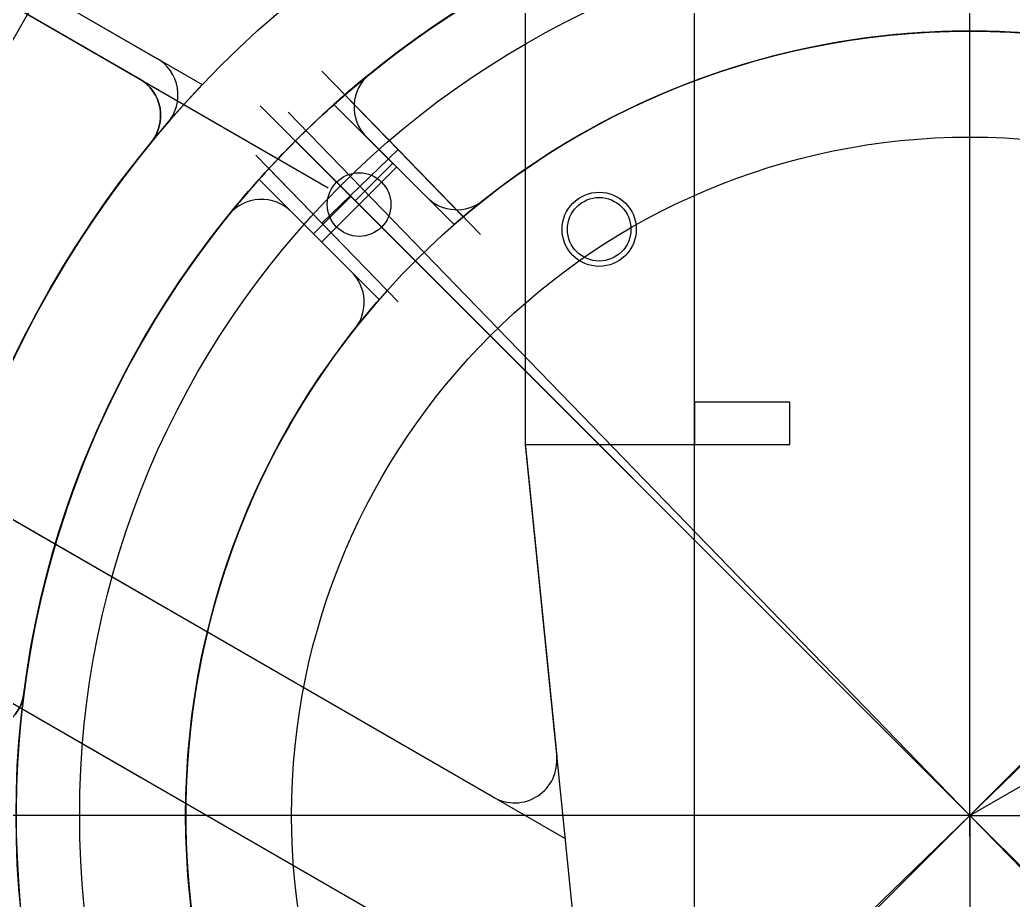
# Model space of a CAD drawing. Header units: centimetres. Extents: x -37.1 to 37.2, y -37.2 to 37.1.
# Drawn here: x -4.482 to 0.204, y -0.4 to 3.753 of the extents above; entities that cross this region are included whole.
import ezdxf

# ---------------------------------------------------------------- set-up
doc = ezdxf.new("R2010")
doc.units = ezdxf.units.CM
doc.header["$MEASUREMENT"] = 0
for name, color, linetype in [('IO基板 v3_Sketch1', 7, 'Continuous'), ('IO基板 v3_Sketch10', 7, 'Continuous'), ('IO基板 v3_Sketch11', 7, 'Continuous'), ('IO基板 v3_Sketch12', 7, 'Continuous'), ('IO基板 v3_Sketch13', 7, 'Continuous'), ('IO基板 v3_Sketch14', 7, 'Continuous'), ('IO基板 v3_Sketch15', 7, 'Continuous'), ('IO基板 v3_Sketch16', 7, 'Continuous'), ('IO基板 v3_Sketch17', 7, 'Continuous'), ('IO基板 v3_Sketch18', 7, 'Continuous'), ('IO基板 v3_Sketch19', 7, 'Continuous'), ('IO基板 v3_Sketch2', 7, 'Continuous'), ('IO基板 v3_Sketch20', 7, 'Continuous'), ('IO基板 v3_Sketch21', 7, 'Continuous'), ('IO基板 v3_Sketch22', 7, 'Continuous'), ('IO基板 v3_Sketch23', 7, 'Continuous'), ('IO基板 v3_Sketch24', 7, 'Continuous'), ('IO基板 v3_Sketch25', 7, 'Continuous'), ('IO基板 v3_Sketch26', 7, 'Continuous'), ('IO基板 v3_Sketch27', 7, 'Continuous'), ('IO基板 v3_Sketch28', 7, 'Continuous'), ('IO基板 v3_Sketch29', 7, 'Continuous'), ('IO基板 v3_Sketch3', 7, 'Continuous'), ('IO基板 v3_Sketch30', 7, 'Continuous'), ('IO基板 v3_Sketch31', 7, 'Continuous'), ('IO基板 v3_Sketch32', 7, 'Continuous'), ('IO基板 v3_Sketch33', 7, 'Continuous'), ('IO基板 v3_Sketch34', 7, 'Continuous'), ('IO基板 v3_Sketch35', 7, 'Continuous'), ('IO基板 v3_Sketch36', 7, 'Continuous'), ('IO基板 v3_Sketch37', 7, 'Continuous'), ('IO基板 v3_Sketch38', 7, 'Continuous'), ('IO基板 v3_Sketch39', 7, 'Continuous'), ('IO基板 v3_Sketch4', 7, 'Continuous'), ('IO基板 v3_Sketch40', 7, 'Continuous'), ('IO基板 v3_Sketch41', 7, 'Continuous'), ('IO基板 v3_Sketch42', 7, 'Continuous'), ('IO基板 v3_Sketch43', 7, 'Continuous'), ('IO基板 v3_Sketch44', 7, 'Continuous'), ('IO基板 v3_Sketch45', 7, 'Continuous'), ('IO基板 v3_Sketch46', 7, 'Continuous'), ('IO基板 v3_Sketch47', 7, 'Continuous'), ('IO基板 v3_Sketch48', 7, 'Continuous'), ('IO基板 v3_Sketch49', 7, 'Continuous'), ('IO基板 v3_Sketch5', 7, 'Continuous'), ('IO基板 v3_Sketch50', 7, 'Continuous'), ('IO基板 v3_Sketch51', 7, 'Continuous'), ('IO基板 v3_Sketch53', 7, 'Continuous'), ('IO基板 v3_Sketch54', 7, 'Continuous'), ('IO基板 v3_Sketch55', 7, 'Continuous'), ('IO基板 v3_Sketch56', 7, 'Continuous'), ('IO基板 v3_Sketch57', 7, 'Continuous'), ('IO基板 v3_Sketch58', 7, 'Continuous'), ('IO基板 v3_Sketch59', 7, 'Continuous'), ('IO基板 v3_Sketch6', 7, 'Continuous'), ('IO基板 v3_Sketch60', 7, 'Continuous'), ('IO基板 v3_Sketch61', 7, 'Continuous'), ('IO基板 v3_Sketch62', 7, 'Continuous'), ('IO基板 v3_Sketch63', 7, 'Continuous'), ('IO基板 v3_Sketch64', 7, 'Continuous'), ('IO基板 v3_Sketch65', 7, 'Continuous'), ('IO基板 v3_Sketch66', 7, 'Continuous'), ('IO基板 v3_Sketch67', 7, 'Continuous'), ('IO基板 v3_Sketch68', 7, 'Continuous'), ('IO基板 v3_Sketch69', 7, 'Continuous'), ('IO基板 v3_Sketch7', 7, 'Continuous'), ('IO基板 v3_Sketch70', 7, 'Continuous'), ('IO基板 v3_Sketch71', 7, 'Continuous'), ('IO基板 v3_Sketch72', 7, 'Continuous'), ('IO基板 v3_Sketch8', 7, 'Continuous'), ('IO基板 v3_Sketch9', 7, 'Continuous')]:
    doc.layers.add(name, color=color, linetype=linetype)

msp = doc.modelspace()

# ---------------------------------------------------------------- linework, layer by layer
at = {"layer": 'IO基板 v3_Sketch1'}
for q in [(9.0067, 5.2), (10.4, 0)]:
    msp.add_line((0, 0), q, dxfattribs=at)
msp.add_circle((0, 0), 10.4, dxfattribs=at)
msp.add_point((0, 0), dxfattribs=at)
at = {"layer": 'IO基板 v3_Sketch10'}
msp.add_point((0, 0, 0.3), dxfattribs=at)
at = {"layer": 'IO基板 v3_Sketch11', "extrusion": (0, 0, -1)}
msp.add_circle((0, 0), 10.4, dxfattribs=at)
at = {"layer": 'IO基板 v3_Sketch11'}
msp.add_point((0, 0), dxfattribs=at)
at = {"layer": 'IO基板 v3_Sketch12'}
msp.add_point((0, 0, 0.3), dxfattribs=at)
at = {"layer": 'IO基板 v3_Sketch13'}
msp.add_point((0, 0, 0.3), dxfattribs=at)
at = {"layer": 'IO基板 v3_Sketch14'}
msp.add_circle((0, 0, 0.3), 5, dxfattribs=at)
msp.add_point((0, 0, 0.3), dxfattribs=at)
at = {"layer": 'IO基板 v3_Sketch15'}
for radius in [5, 4.2]:
    msp.add_circle((0, 0, 0.3), radius, dxfattribs=at)
msp.add_point((0, 0, 0.3), dxfattribs=at)
at = {"layer": 'IO基板 v3_Sketch16'}
for radius in [4.2, 3.7]:
    msp.add_circle((0, 0, 0.3), radius, dxfattribs=at)
msp.add_point((0, 0, 0.3), dxfattribs=at)
at = {"layer": 'IO基板 v3_Sketch17'}
msp.add_circle((0, 0, 0.3), 5, dxfattribs=at)
msp.add_point((0, 0, 0.3), dxfattribs=at)
at = {"layer": 'IO基板 v3_Sketch18'}
for radius in [37.15, 5, 4.5]:
    msp.add_circle((0, 0, 0.3), radius, dxfattribs=at)
msp.add_point((0, 0, 0.3), dxfattribs=at)
at = {"layer": 'IO基板 v3_Sketch19'}
for radius in [4.5, 3.7, 3.2]:
    msp.add_circle((0, 0, 0.3), radius, dxfattribs=at)
msp.add_point((0, 0, 0.3), dxfattribs=at)
at = {"layer": 'IO基板 v3_Sketch2'}
msp.add_point((0, 0, 0.15), dxfattribs=at)
at = {"layer": 'IO基板 v3_Sketch20'}
for radius in [4.5, 3.7, 3.2]:
    msp.add_circle((0, 0, 0.3), radius, dxfattribs=at)
msp.add_point((0, 0, 0.3), dxfattribs=at)
at = {"layer": 'IO基板 v3_Sketch21'}
msp.add_circle((0, 0, 0.3), 4.5, dxfattribs=at)
msp.add_point((0, 0, 0.3), dxfattribs=at)
at = {"layer": 'IO基板 v3_Sketch22'}
msp.add_circle((0, 0, 0.3), 9.9, dxfattribs=at)
msp.add_arc((0, 0, 0.3), 4.5, 95.0997, 84.9003, dxfattribs=at)
msp.add_point((0, 0, 0.3), dxfattribs=at)
at = {"layer": 'IO基板 v3_Sketch23'}
for p, q in [((-2.6981, 3.1416, 0.3), (-3.0571, 3.5117, 0.3)), ((0, 0, 0.3), (-3.2166, 3.3171, 0.3)), ((0, 0, 0.3), (3.3, 3.2, 0.3)), ((-2.8776, 2.9675, 0.3), (-2.6981, 3.1416, 0.3)), ((-2.6981, 3.1416, 0.3), (-2.3088, 2.7401, 0.3)), ((-3.0571, 2.7935, 0.3), (-3.3685, 3.1146, 0.3)), ((-2.8776, 2.9675, 0.3), (-3.0571, 2.7935, 0.3)), ((-3.0571, 2.7935, 0.3), (-2.6981, 2.4233, 0.3)), ((0, 0, 0.3), (-3.4698, -3.3646, 0.3)), ((0, 0, 0.3), (3.5118, -3.6215, 0.3))]:
    msp.add_line(p, q, dxfattribs=at)
for radius in [4.5, 3.7, 3.2]:
    msp.add_circle((0, 0, 0.3), radius, dxfattribs=at)
msp.add_point((0, 0, 0.3), dxfattribs=at)
at = {"layer": 'IO基板 v3_Sketch24'}
for p, q in [((-5.2495, 4.3876, 0.3), (-3.6214, 3.4476, 0.3)), ((-2.3904, 2.8242, 0.3), (-2.9483, 3.3996, 0.3)), ((-3.3073, 3.0515, 0.3), (-2.7493, 2.4761, 0.3))]:
    msp.add_line(p, q, dxfattribs=at)
for radius in [5, 3.2]:
    msp.add_circle((0, 0, 0.3), radius, dxfattribs=at)
for radius, start, end in [(4.5, 95.0997, 130.9339), (3.7, 47.9929, 130.2443), (4.5, 137.3033, 174.9003), (3.7, 137.9929, 220.2443)]:
    msp.add_arc((0, 0, 0.3), radius, start, end, dxfattribs=at)
msp.add_point((0, 0, 0.3), dxfattribs=at)
at = {"layer": 'IO基板 v3_Sketch25'}
for p, q in [((-5.9423, 4.7876, 0.3), (-3.6214, 3.4476, 0.3)), ((-2.3904, 2.8242, 0.3), (-2.9483, 3.3996, 0.3)), ((0, 0, 0.3), (-3.182, 3.182, 0.3)), ((-3.3073, 3.0515, 0.3), (-2.7493, 2.4761, 0.3)), ((-3.0968, 2.7432, 0.3), (-3.3538, 3.0003, 0.3)), ((-2.92, 2.92, 0.3), (-3.0968, 2.7432, 0.3)), ((0, 0, 0.3), (2.7758, 2.7758, 0.3)), ((-3.0968, 2.7432, 0.3), (-2.7871, 2.4335, 0.3)), ((0, 0, 0.3), (-4.5, 0, 0.3)), ((0, 0, 0.3), (-3.9255, 0, 0.3)), ((0, 0, 0.3), (-2.9878, -2.9878, 0.3)), ((0, 0, 0.3), (3.4005, -3.4005, 0.3))]:
    msp.add_line(p, q, dxfattribs=at)
msp.add_circle((0, 0, 0.3), 3.2, dxfattribs=at)
for radius, start, end in [(4.5, 95.0997, 130.9339), (3.7, 47.9929, 130.2443), (5, 136.4084, 163.5916), (4.5, 137.3033, 174.9003), (3.7, 137.9929, 220.2443)]:
    msp.add_arc((0, 0, 0.3), radius, start, end, dxfattribs=at)
msp.add_point((0, 0, 0.3), dxfattribs=at)
at = {"layer": 'IO基板 v3_Sketch26'}
for p, q in [((-5.9423, 4.7876, 0.3), (-3.6214, 3.4476, 0.3)), ((-2.3904, 2.8242, 0.3), (-2.9483, 3.3996, 0.3)), ((0, 0, 0.3), (-3.3479, 3.3479, 0.3)), ((-2.7232, 3.0768, 0.3), (-3.0003, 3.3538, 0.3)), ((-2.9, 2.9, 0.3), (-2.7232, 3.0768, 0.3)), ((-2.7232, 3.0768, 0.3), (-2.4335, 2.7871, 0.3)), ((-3.3538, 3.0003, 0.3), (-2.7871, 2.4335, 0.3)), ((0, 0, 0.3), (2.8242, 2.8242, 0.3)), ((0, 0, 0.3), (-4.7347, 0, 0.3)), ((0, 0, 0.3), (2.758, -2.758, 0.3)), ((0, 0, 0.3), (-3, -3, 0.3))]:
    msp.add_line(p, q, dxfattribs=at)
for radius in [4.5, 3.7, 3.2]:
    msp.add_circle((0, 0, 0.3), radius, dxfattribs=at)
for radius, start, end in [(4.5, 95.0997, 130.9339), (3.7, 48.9307, 130.2443), (5, 136.4084, 163.5916), (4.5, 138.1847, 174.9003), (3.7, 138.8743, 220.2443)]:
    msp.add_arc((0, 0, 0.3), radius, start, end, dxfattribs=at)
msp.add_point((0, 0, 0.3), dxfattribs=at)
at = {"layer": 'IO基板 v3_Sketch27'}
for p, q in [((-5.9423, 4.7876, 0.3), (-3.6214, 3.4476, 0.3)), ((-2.4335, 2.7871, 0.3), (-3.0003, 3.3538, 0.3)), ((-3.3538, 3.0003, 0.3), (-2.7871, 2.4335, 0.3))]:
    msp.add_line(p, q, dxfattribs=at)
for radius in [9.9, 3.2]:
    msp.add_circle((0, 0, 0.3), radius, dxfattribs=at)
for radius, start, end in [(4.5, 95.0997, 131.8153), (3.7, 48.9307, 131.1257), (5, 136.4084, 163.5916), (4.5, 138.1847, 174.9003), (3.7, 138.8743, 221.1257)]:
    msp.add_arc((0, 0, 0.3), radius, start, end, dxfattribs=at)
msp.add_point((0, 0, 0.3), dxfattribs=at)
at = {"layer": 'IO基板 v3_Sketch28'}
for p, q in [((-5.9423, 4.7876, 0.3), (-3.6214, 3.4476, 0.3)), ((-2.4335, 2.7871, 0.3), (-3.0003, 3.3538, 0.3)), ((-3.3538, 3.0003, 0.3), (-2.7871, 2.4335, 0.3))]:
    msp.add_line(p, q, dxfattribs=at)
for radius in [9.9, 5, 3.2]:
    msp.add_circle((0, 0, 0.3), radius, dxfattribs=at)
for radius, start, end in [(4.5, 95.0997, 131.8153), (3.7, 48.9307, 131.1257), (5, 136.4084, 163.5916), (4.5, 138.1847, 174.9003), (3.7, 138.8743, 221.1257)]:
    msp.add_arc((0, 0, 0.3), radius, start, end, dxfattribs=at)
msp.add_point((0, 0, 0.3), dxfattribs=at)
at = {"layer": 'IO基板 v3_Sketch29'}
for p, q in [((-5.9423, 4.7876, 0.3), (-3.6214, 3.4476, 0.3)), ((-2.4335, 2.7871, 0.3), (-3.0003, 3.3538, 0.3)), ((-3.3538, 3.0003, 0.3), (-2.7871, 2.4335, 0.3))]:
    msp.add_line(p, q, dxfattribs=at)
msp.add_circle((0, 0, 0.3), 3.2, dxfattribs=at)
for radius, start, end in [(4.5, 95.0997, 131.8153), (3.7, 48.9307, 131.1257), (5, 136.4084, 163.5916), (4.5, 138.1847, 174.9003), (3.7, 138.8743, 221.1257)]:
    msp.add_arc((0, 0, 0.3), radius, start, end, dxfattribs=at)
msp.add_point((0, 0, 0.3), dxfattribs=at)
at = {"layer": 'IO基板 v3_Sketch3'}
msp.add_point((0, 0, 0.3), dxfattribs=at)
at = {"layer": 'IO基板 v3_Sketch30'}
for p, q in [((-5.7691, 4.6876, 0.3), (-3.836, 3.5715, 0.3)), ((-2.5625, 2.9161, 0.3), (-2.8471, 3.2006, 0.3)), ((-3.2006, 2.8471, 0.3), (-2.9161, 2.5625, 0.3))]:
    msp.add_line(p, q, dxfattribs=at)
msp.add_circle((0, 0, 0.3), 3.2, dxfattribs=at)
for centre, radius, start, end in [((0, 0, 0.3), 4.5, 97.3344, 128.9929), ((0, 0, 0.3), 3.7, 51.6384, 128.3742), ((-3.936, 3.3983, 0.3), 0.2, 319.1931, 60), ((-2.7057, 3.3421, 0.3), 0.2, 128.9929, 225), ((0, 0, 0.3), 5, 139.1931, 160.8069), ((-3.3421, 2.7057, 0.3), 0.2, 45, 141.0071), ((-2.4211, 3.0575, 0.3), 0.2, 225, 308.3742), ((0, 0, 0.3), 4.5, 141.0071, 172.6656), ((-3.0575, 2.4211, 0.3), 0.2, 321.6258, 45), ((0, 0, 0.3), 3.7, 141.6258, 218.3742), ((-4.6615, 0.6, 0.3), 0.2, 270, 352.6656)]:
    msp.add_arc(centre, radius, start, end, dxfattribs=at)
msp.add_point((0, 0, 0.3), dxfattribs=at)
at = {"layer": 'IO基板 v3_Sketch31'}
for p, q in [((-5.7691, 4.6876, 0.3), (-3.836, 3.5715, 0.3)), ((-2.5625, 2.9161, 0.3), (-2.8471, 3.2006, 0.3)), ((-3.2006, 2.8471, 0.3), (-2.9161, 2.5625, 0.3))]:
    msp.add_line(p, q, dxfattribs=at)
msp.add_circle((0, 0, 0.3), 3.2, dxfattribs=at)
for centre, radius, start, end in [((0, 0, 0.3), 4.5, 97.3344, 128.9929), ((0, 0, 0.3), 3.7, 51.6384, 128.3742), ((-3.936, 3.3983, 0.3), 0.2, 319.1931, 60), ((-2.7057, 3.3421, 0.3), 0.2, 128.9929, 225), ((0, 0, 0.3), 5, 139.1931, 160.8069), ((-3.3421, 2.7057, 0.3), 0.2, 45, 141.0071), ((-2.4211, 3.0575, 0.3), 0.2, 225, 308.3742), ((0, 0, 0.3), 4.5, 141.0071, 172.6656), ((-3.0575, 2.4211, 0.3), 0.2, 321.6258, 45), ((0, 0, 0.3), 3.7, 141.6258, 218.3742), ((-4.6615, 0.6, 0.3), 0.2, 270, 352.6656)]:
    msp.add_arc(centre, radius, start, end, dxfattribs=at)
msp.add_point((0, 0, 0.3), dxfattribs=at)
at = {"layer": 'IO基板 v3_Sketch32'}
for p, q in [((-5.7691, 4.6876, 0.3), (-3.836, 3.5715, 0.3)), ((-2.5625, 2.9161, 0.3), (-2.8471, 3.2006, 0.3)), ((-3.0584, 2.7048, 0.3), (-2.7048, 3.0584, 0.3)), ((-3.2006, 2.8471, 0.3), (-2.9161, 2.5625, 0.3))]:
    msp.add_line(p, q, dxfattribs=at)
for centre, radius in [((0, 0, 0.3), 3.2), ((-2.8816, 2.8816, 0.3), 0.15)]:
    msp.add_circle(centre, radius, dxfattribs=at)
for centre, radius, start, end in [((0, 0, 0.3), 4.5, 97.3344, 128.9929), ((0, 0, 0.3), 3.7, 51.6384, 128.3742), ((-3.936, 3.3983, 0.3), 0.2, 319.1931, 60), ((-2.7057, 3.3421, 0.3), 0.2, 128.9929, 225), ((0, 0, 0.3), 5, 139.1931, 160.8069), ((-3.3421, 2.7057, 0.3), 0.2, 45, 141.0071), ((-2.4211, 3.0575, 0.3), 0.2, 225, 308.3742), ((0, 0, 0.3), 4.5, 141.0071, 172.6656), ((-3.0575, 2.4211, 0.3), 0.2, 321.6258, 45), ((0, 0, 0.3), 3.7, 141.6258, 218.3742), ((-4.6615, 0.6, 0.3), 0.2, 270, 352.6656)]:
    msp.add_arc(centre, radius, start, end, dxfattribs=at)
msp.add_point((0, 0, 0.3), dxfattribs=at)
at = {"layer": 'IO基板 v3_Sketch33'}
for p, q in [((-5.9423, 4.7876, 0.3), (-3.6214, 3.4476, 0.3)), ((-4.8443, 4.0093, 0.3), (-3.7086, 3.3536, 0.3)), ((-2.5625, 2.9161, 0.3), (-2.8471, 3.2006, 0.3)), ((-3.2006, 2.8471, 0.3), (-2.9161, 2.5625, 0.3))]:
    msp.add_line(p, q, dxfattribs=at)
for centre, radius in [((0, 0, 0.3), 3.2), ((-2.8816, 2.8816, 0.3), 0.15)]:
    msp.add_circle(centre, radius, dxfattribs=at)
for centre, radius, start, end in [((0, 0, 0.3), 4.5, 97.3344, 128.9929), ((0, 0, 0.3), 3.7, 51.6384, 128.3742), ((-2.7057, 3.3421, 0.3), 0.2, 128.9929, 225), ((0, 0, 0.3), 5, 136.4084, 163.5916), ((-3.3421, 2.7057, 0.3), 0.2, 45, 141.0071), ((-2.4211, 3.0575, 0.3), 0.2, 225, 308.3742), ((0, 0, 0.3), 4.5, 141.0071, 172.6656), ((-3.0575, 2.4211, 0.3), 0.2, 321.6258, 45), ((0, 0, 0.3), 3.7, 141.6258, 218.3742), ((-4.6615, 0.6, 0.3), 0.2, 270, 352.6656)]:
    msp.add_arc(centre, radius, start, end, dxfattribs=at)
msp.add_point((0, 0, 0.3), dxfattribs=at)
at = {"layer": 'IO基板 v3_Sketch34'}
for p, q in [((-5.8316, 4.5793, 0.3), (-3.9178, 3.4744, 0.3)), ((-2.5625, 2.9161, 0.3), (-2.8471, 3.2006, 0.3)), ((-3.2006, 2.8471, 0.3), (-2.9161, 2.5625, 0.3))]:
    msp.add_line(p, q, dxfattribs=at)
for centre, radius in [((0, 0, 0.3), 3.2), ((-2.8816, 2.8816, 0.3), 0.15)]:
    msp.add_circle(centre, radius, dxfattribs=at)
for centre, radius, start, end in [((0, 0, 0.3), 4.5, 97.3344, 128.9929), ((0, 0, 0.3), 3.7, 51.6384, 128.3742), ((-4.0178, 3.3012, 0.3), 0.2, 320.5921, 60), ((-2.7057, 3.3421, 0.3), 0.2, 128.9929, 225), ((0, 0, 0.3), 5, 140.5921, 159.4079), ((-3.3421, 2.7057, 0.3), 0.2, 45, 141.0071), ((-2.4211, 3.0575, 0.3), 0.2, 225, 308.3742), ((0, 0, 0.3), 4.5, 141.0071, 172.6656), ((-3.0575, 2.4211, 0.3), 0.2, 321.6258, 45), ((0, 0, 0.3), 3.7, 141.6258, 218.3742), ((-4.6615, 0.6, 0.3), 0.2, 270, 352.6656)]:
    msp.add_arc(centre, radius, start, end, dxfattribs=at)
msp.add_point((0, 0, 0.3), dxfattribs=at)
at = {"layer": 'IO基板 v3_Sketch35'}
for p, q in [((-5.8316, 4.5793, 0.3), (-3.9178, 3.4744, 0.3)), ((-2.5625, 2.9161, 0.3), (-2.8471, 3.2006, 0.3)), ((-3.2006, 2.8471, 0.3), (-2.9161, 2.5625, 0.3))]:
    msp.add_line(p, q, dxfattribs=at)
for centre, radius in [((0, 0, 0.3), 3.2), ((-2.8816, 2.8816, 0.3), 0.15)]:
    msp.add_circle(centre, radius, dxfattribs=at)
for centre, radius, start, end in [((0, 0, 0.3), 4.5, 97.3344, 128.9929), ((0, 0, 0.3), 3.7, 51.6384, 128.3742), ((-4.0178, 3.3012, 0.3), 0.2, 320.5921, 60), ((-2.7057, 3.3421, 0.3), 0.2, 128.9929, 225), ((0, 0, 0.3), 5, 140.5921, 159.4079), ((-3.3421, 2.7057, 0.3), 0.2, 45, 141.0071), ((-2.4211, 3.0575, 0.3), 0.2, 225, 308.3742), ((0, 0, 0.3), 4.5, 141.0071, 172.6656), ((-3.0575, 2.4211, 0.3), 0.2, 321.6258, 45), ((0, 0, 0.3), 3.7, 141.6258, 218.3742), ((-4.6615, 0.6, 0.3), 0.2, 270, 352.6656)]:
    msp.add_arc(centre, radius, start, end, dxfattribs=at)
msp.add_point((0, 0, 0.3), dxfattribs=at)
at = {"layer": 'IO基板 v3_Sketch36'}
for p, q in [((-5.8316, 4.5793, 0.3), (-3.9178, 3.4744, 0.3)), ((-2.5625, 2.9161, 0.3), (-2.8471, 3.2006, 0.3)), ((-3.2006, 2.8471, 0.3), (-2.9161, 2.5625, 0.3))]:
    msp.add_line(p, q, dxfattribs=at)
for centre, radius in [((0, 0, 0.3), 4.5), ((0, 0, 0.3), 3.2), ((-2.8816, 2.8816, 0.3), 0.15)]:
    msp.add_circle(centre, radius, dxfattribs=at)
for centre, radius, start, end in [((0, 0, 0.3), 4.5, 97.3344, 128.9929), ((0, 0, 0.3), 3.7, 51.6384, 128.3742), ((-4.0178, 3.3012, 0.3), 0.2, 320.5921, 60), ((-2.7057, 3.3421, 0.3), 0.2, 128.9929, 225), ((0, 0, 0.3), 5, 140.5921, 159.4079), ((-3.3421, 2.7057, 0.3), 0.2, 45, 141.0071), ((-2.4211, 3.0575, 0.3), 0.2, 225, 308.3742), ((0, 0, 0.3), 4.5, 141.0071, 172.6656), ((-3.0575, 2.4211, 0.3), 0.2, 321.6258, 45), ((0, 0, 0.3), 3.7, 141.6258, 218.3742), ((-4.6615, 0.6, 0.3), 0.2, 270, 352.6656)]:
    msp.add_arc(centre, radius, start, end, dxfattribs=at)
msp.add_point((0, 0, 0.3), dxfattribs=at)
at = {"layer": 'IO基板 v3_Sketch37'}
for p, q in [((0, -0.1), (0, 4.55)), ((0, 0), (0, -0.1)), ((0, -0.1), (0, -4.5))]:
    msp.add_line(p, q, dxfattribs=at)
msp.add_point((0, 0), dxfattribs=at)
at = {"layer": 'IO基板 v3_Sketch38'}
msp.add_line((-3.9178, 3.4744, 0.15), (-5.8316, 4.5793, 0.15), dxfattribs=at)
at = {"layer": 'IO基板 v3_Sketch38', "extrusion": (-1e-16, 0, -1)}
for centre, radius, start, end in [((0, 0, -0.15), 4.5, 51.0071, 82.6656), ((4.0178, 3.3012, -0.15), 0.2, 120, 219.4079), ((0, 0, -0.15), 4.5, 38.9929, 51.0071), ((0, 0, -0.15), 5, 20.5921, 39.4079), ((0, 0, -0.15), 4.5, 7.3344, 38.9929), ((4.6615, 0.6, -0.15), 0.2, 187.3344, 270)]:
    msp.add_arc(centre, radius, start, end, dxfattribs=at)
at = {"layer": 'IO基板 v3_Sketch38'}
msp.add_point((0, 0, 0.15), dxfattribs=at)
at = {"layer": 'IO基板 v3_Sketch39'}
msp.add_line((-5.8316, 4.5793, 0.3), (-3.9178, 3.4744, 0.3), dxfattribs=at)
for centre, radius, start, end in [((0, 0, 0.3), 4.5, 97.3344, 128.9929), ((-4.0178, 3.3012, 0.3), 0.2, 320.5921, 60), ((0, 0, 0.3), 4.5, 128.9929, 141.0071), ((0, 0, 0.3), 5, 140.5921, 159.4079), ((0, 0, 0.3), 4.5, 141.0071, 172.6656), ((-4.6615, 0.6, 0.3), 0.2, 270, 352.6656)]:
    msp.add_arc(centre, radius, start, end, dxfattribs=at)
msp.add_point((0, 0, 0.3), dxfattribs=at)
at = {"layer": 'IO基板 v3_Sketch4'}
msp.add_point((0, 0, 0.3), dxfattribs=at)
at = {"layer": 'IO基板 v3_Sketch40'}
for p, q in [((-5.8316, 4.5793, 0.3), (-3.9178, 3.4744, 0.3)), ((0, 0, 0.3), (0, -1.7, 0.3))]:
    msp.add_line(p, q, dxfattribs=at)
for centre, radius, start, end in [((0, 0, 0.3), 4.5, 97.3344, 128.9929), ((-4.0178, 3.3012, 0.3), 0.2, 320.5921, 60), ((0, 0, 0.3), 4.5, 128.9929, 141.0071), ((0, 0, 0.3), 5, 140.5921, 159.4079), ((0, 0, 0.3), 4.5, 141.0071, 172.6656), ((-4.6615, 0.6, 0.3), 0.2, 270, 352.6656)]:
    msp.add_arc(centre, radius, start, end, dxfattribs=at)
msp.add_point((0, 0, 0.3), dxfattribs=at)
at = {"layer": 'IO基板 v3_Sketch41'}
msp.add_line((-5.8316, 4.5793, 0.3), (-3.9178, 3.4744, 0.3), dxfattribs=at)
for centre, radius, start, end in [((0, 0, 0.3), 4.5, 97.3344, 128.9929), ((-4.0178, 3.3012, 0.3), 0.2, 320.5921, 60), ((0, 0, 0.3), 4.5, 128.9929, 141.0071), ((0, 0, 0.3), 5, 140.5921, 159.4079), ((0, 0, 0.3), 4.5, 141.0071, 172.6656), ((-4.6615, 0.6, 0.3), 0.2, 270, 352.6656)]:
    msp.add_arc(centre, radius, start, end, dxfattribs=at)
msp.add_point((0, 0, 0.3), dxfattribs=at)
at = {"layer": 'IO基板 v3_Sketch42'}
msp.add_line((-5.8316, 4.5793, 0.3), (-3.9178, 3.4744, 0.3), dxfattribs=at)
for centre, radius, start, end in [((0, 0, 0.3), 4.5, 97.3344, 128.9929), ((-4.0178, 3.3012, 0.3), 0.2, 320.5921, 60), ((0, 0, 0.3), 4.5, 128.9929, 141.0071), ((0, 0, 0.3), 5, 140.5921, 159.4079), ((0, 0, 0.3), 4.5, 141.0071, 172.6656), ((-4.6615, 0.6, 0.3), 0.2, 270, 352.6656)]:
    msp.add_arc(centre, radius, start, end, dxfattribs=at)
msp.add_point((0, 0, 0.3), dxfattribs=at)
at = {"layer": 'IO基板 v3_Sketch43'}
for p, q in [((-5.8316, 4.5793, 0.3), (-3.9178, 3.4744, 0.3)), ((-6.5336, 1.6937, 0.3), (-3.9155, 0.1822, 0.3))]:
    msp.add_line(p, q, dxfattribs=at)
msp.add_circle((0, 0, 0.3), 9.9, dxfattribs=at)
for centre, radius, start, end in [((0, 0, 0.3), 4.5, 97.3344, 128.9929), ((-4.0178, 3.3012, 0.3), 0.2, 320.5921, 60), ((0, 0, 0.3), 4.5, 128.9929, 141.0071), ((0, 0, 0.3), 5, 140.5921, 159.4079), ((0, 0, 0.3), 4.5, 141.0071, 172.6656), ((-4.6615, 0.6, 0.3), 0.2, 270, 352.6656)]:
    msp.add_arc(centre, radius, start, end, dxfattribs=at)
msp.add_point((0, 0, 0.3), dxfattribs=at)
at = {"layer": 'IO基板 v3_Sketch44'}
msp.add_line((-5.8316, 4.5793, 0.3), (-3.9178, 3.4744, 0.3), dxfattribs=at)
for centre, radius, start, end in [((0, 0, 0.3), 4.5, 97.3344, 128.9929), ((-4.0178, 3.3012, 0.3), 0.2, 320.5921, 60), ((0, 0, 0.3), 4.5, 128.9929, 141.0071), ((0, 0, 0.3), 5, 140.5921, 159.4079), ((0, 0, 0.3), 4.5, 141.0071, 172.6656), ((-4.6615, 0.6, 0.3), 0.2, 333.198, 352.6656)]:
    msp.add_arc(centre, radius, start, end, dxfattribs=at)
msp.add_point((0, 0, 0.3), dxfattribs=at)
at = {"layer": 'IO基板 v3_Sketch45'}
msp.add_line((-5.8316, 4.5793, 0.3), (-3.9178, 3.4744, 0.3), dxfattribs=at)
for centre, radius, start, end in [((0, 0, 0.3), 4.5, 97.3344, 128.9929), ((-4.0178, 3.3012, 0.3), 0.2, 320.5921, 60), ((0, 0, 0.3), 4.5, 128.9929, 141.0071), ((0, 0, 0.3), 5, 140.5921, 159.4079), ((0, 0, 0.3), 4.5, 141.0071, 172.6656), ((-4.6615, 0.6, 0.3), 0.2, 333.198, 352.6656)]:
    msp.add_arc(centre, radius, start, end, dxfattribs=at)
msp.add_point((0, 0, 0.3), dxfattribs=at)
at = {"layer": 'IO基板 v3_Sketch46'}
msp.add_line((-5.8316, 4.5793, 0.3), (-3.9178, 3.4744, 0.3), dxfattribs=at)
for centre, radius, start, end in [((0, 0, 0.3), 4.5, 97.3344, 128.9929), ((-4.0178, 3.3012, 0.3), 0.2, 320.5921, 60), ((0, 0, 0.3), 4.5, 128.9929, 141.0071), ((0, 0, 0.3), 5, 140.5921, 159.4079), ((0, 0, 0.3), 4.5, 141.0071, 172.6656), ((-4.6615, 0.6, 0.3), 0.2, 333.198, 352.6656)]:
    msp.add_arc(centre, radius, start, end, dxfattribs=at)
msp.add_point((0, 0, 0.3), dxfattribs=at)
at = {"layer": 'IO基板 v3_Sketch47'}
for p, q in [((-5.8316, 4.5793, 0.3), (-3.9178, 3.4744, 0.3)), ((-4.8747, 4.0268, 0.3), (-3.0274, 2.9603, 0.3))]:
    msp.add_line(p, q, dxfattribs=at)
for centre, radius, start, end in [((0, 0, 0.3), 4.5, 97.3344, 128.9929), ((-4.0178, 3.3012, 0.3), 0.2, 320.5921, 60), ((0, 0, 0.3), 4.5, 128.9929, 141.0071), ((0, 0, 0.3), 5, 140.5921, 159.4079), ((0, 0, 0.3), 4.5, 141.0071, 172.6656), ((-4.6615, 0.6, 0.3), 0.2, 333.198, 352.6656)]:
    msp.add_arc(centre, radius, start, end, dxfattribs=at)
msp.add_point((0, 0, 0.3), dxfattribs=at)
at = {"layer": 'IO基板 v3_Sketch48'}
msp.add_line((-5.8316, 4.5793, 0.3), (-3.2645, 3.0972, 0.3), dxfattribs=at)
msp.add_circle((0, 0, 0.3), 4.5, dxfattribs=at)
for start, end in [(97.3344, 128.9929), (128.9929, 136.5066)]:
    msp.add_arc((0, 0, 0.3), 4.5, start, end, dxfattribs=at)
msp.add_point((0, 0, 0.3), dxfattribs=at)
at = {"layer": 'IO基板 v3_Sketch49'}
msp.add_line((-5.8316, 4.5793, 0.3), (-3.2645, 3.0972, 0.3), dxfattribs=at)
for start, end in [(97.3344, 128.9929), (128.9929, 136.5066)]:
    msp.add_arc((0, 0, 0.3), 4.5, start, end, dxfattribs=at)
msp.add_point((0, 0, 0.3), dxfattribs=at)
at = {"layer": 'IO基板 v3_Sketch5'}
msp.add_point((0, 0, 0.3), dxfattribs=at)
at = {"layer": 'IO基板 v3_Sketch50'}
msp.add_line((-4.8747, 4.0268, 0.3), (-3.2645, 3.0972, 0.3), dxfattribs=at)
for start, end in [(97.3344, 128.9929), (128.9929, 136.5066)]:
    msp.add_arc((0, 0, 0.3), 4.5, start, end, dxfattribs=at)
msp.add_point((0, 0, 0.3), dxfattribs=at)
at = {"layer": 'IO基板 v3_Sketch51'}
msp.add_point((0, 0, 0.3), dxfattribs=at)
at = {"layer": 'IO基板 v3_Sketch53'}
msp.add_point((0, 0, 0.15), dxfattribs=at)
at = {"layer": 'IO基板 v3_Sketch54'}
for p, q in [((-2.098, 5.62, 0.15), (-2.098, 1.75, 0.15)), ((-1.3, 1.95, 0.15), (-1.3, 5.62, 0.15)), ((-1.3, 1.95, 0.15), (-1.3, 1.75, 0.15)), ((-0.85, 1.95, 0.15), (-1.3, 1.95, 0.15)), ((-0.85, 1.75, 0.15), (-0.85, 1.95, 0.15)), ((-2.098, 1.75, 0.15), (-0.85, 1.75, 0.15))]:
    msp.add_line(p, q, dxfattribs=at)
msp.add_circle((-1.749, 2.765, 0.15), 0.15, dxfattribs=at)
msp.add_point((0, 0, 0.15), dxfattribs=at)
at = {"layer": 'IO基板 v3_Sketch55'}
for p, q in [((-2.098, 5.4, 0.3), (-2.098, 1.75, 0.3)), ((-1.3, 1.75, 0.3), (-1.3, 5.4, 0.3)), ((-2.098, 1.75, 0.3), (-1.3, 1.75, 0.3)), ((-2.098, 1.75, 0.3), (-1.8, -1.2, 0.3)), ((-1.3, -4.3081, 0.3), (-1.3, 1.75, 0.3)), ((0, 0, 0.3), (0, -1.7, 0.3))]:
    msp.add_line(p, q, dxfattribs=at)
msp.add_circle((-1.749, 2.765, 0.3), 0.15, dxfattribs=at)
msp.add_point((0, 0, 0.3), dxfattribs=at)
at = {"layer": 'IO基板 v3_Sketch56'}
for p, q in [((-2.098, 5.1, 0.3), (-2.098, 1.75, 0.3)), ((-1.3, -1, 0.3), (-1.3, 5.1, 0.3)), ((-2.098, 1.75, 0.3), (-1.8, -1.2, 0.3))]:
    msp.add_line(p, q, dxfattribs=at)
msp.add_circle((-1.749, 2.765, 0.3), 0.15, dxfattribs=at)
msp.add_point((0, 0, 0.3), dxfattribs=at)
at = {"layer": 'IO基板 v3_Sketch57'}
for p, q in [((-2.098, 5.1, 0.3), (-2.098, 1.75, 0.3)), ((-1.3, -1, 0.3), (-1.3, 5.1, 0.3)), ((-2.098, 1.75, 0.3), (-1.8, -1.2, 0.3))]:
    msp.add_line(p, q, dxfattribs=at)
msp.add_circle((-1.749, 2.765, 0.3), 0.15, dxfattribs=at)
msp.add_point((0, 0, 0.3), dxfattribs=at)
at = {"layer": 'IO基板 v3_Sketch58'}
for p, q in [((-2.098, 5.1, 0.3), (-2.098, 1.75, 0.3)), ((-1.3, -1, 0.3), (-1.3, 5.1, 0.3)), ((-6.7084, 2.6607, 0.3), (-1.9101, -0.1096, 0.3)), ((-6.8388, 1.8699, 0.3), (-1.8172, -1.0293, 0.3)), ((-2.098, 1.75, 0.3), (-1.8, -1.2, 0.3))]:
    msp.add_line(p, q, dxfattribs=at)
msp.add_circle((-1.749, 2.765, 0.3), 0.15, dxfattribs=at)
msp.add_point((0, 0, 0.3), dxfattribs=at)
at = {"layer": 'IO基板 v3_Sketch59'}
for p, q in [((-2.098, 5.1, 0.3), (-2.098, 1.7601, 0.3)), ((-1.3, -1, 0.3), (-1.3, 5.1, 0.3)), ((-2.2484, 0.0857, 0.3), (-5.8727, 2.1782, 0.3)), ((-7.2566, 2.1112, 0.3), (-1.9059, -0.9781, 0.3)), ((-2.097, 1.74, 0.3), (-1.9494, 0.279, 0.3))]:
    msp.add_line(p, q, dxfattribs=at)
for centre, radius in [((0, 0, 0.3), 9.9), ((0, 0, 0.3), 6), ((-1.749, 2.765, 0.3), 0.15)]:
    msp.add_circle(centre, radius, dxfattribs=at)
for centre, start, end in [((-1.898, 1.7601, 0.3), 180, 185.7683), ((-2.1484, 0.2589, 0.3), 240, 5.7683)]:
    msp.add_arc(centre, 0.2, start, end, dxfattribs=at)
msp.add_point((0, 0, 0.3), dxfattribs=at)
at = {"layer": 'IO基板 v3_Sketch6'}
msp.add_point((0, 0, 0.3), dxfattribs=at)
at = {"layer": 'IO基板 v3_Sketch60'}
msp.add_point((0, 0, 0.46), dxfattribs=at)
at = {"layer": 'IO基板 v3_Sketch61'}
msp.add_point((0, 0, 0.46), dxfattribs=at)
at = {"layer": 'IO基板 v3_Sketch62'}
msp.add_point((0, 0, 0.46), dxfattribs=at)
at = {"layer": 'IO基板 v3_Sketch63'}
msp.add_circle((0, 0, 0.46), 9.9, dxfattribs=at)
msp.add_point((0, 0, 0.46), dxfattribs=at)
at = {"layer": 'IO基板 v3_Sketch64', "extrusion": (-1e-16, 0, -1)}
msp.add_circle((0, 0, -0.3), 9.9, dxfattribs=at)
at = {"layer": 'IO基板 v3_Sketch64'}
msp.add_point((0, 0, 0.3), dxfattribs=at)
at = {"layer": 'IO基板 v3_Sketch65'}
msp.add_point((0, 0, 0.46), dxfattribs=at)
at = {"layer": 'IO基板 v3_Sketch66'}
msp.add_circle((0, 0, 1.46), 9.9, dxfattribs=at)
msp.add_point((0, 0, 1.46), dxfattribs=at)
at = {"layer": 'IO基板 v3_Sketch67'}
msp.add_point((0, 0, 1.46), dxfattribs=at)
at = {"layer": 'IO基板 v3_Sketch68'}
msp.add_circle((0, 0, 1.46), 9.9, dxfattribs=at)
msp.add_point((0, 0, 1.46), dxfattribs=at)
at = {"layer": 'IO基板 v3_Sketch69'}
for p, q in [((-2.098, 5.1, 0.3), (-2.098, 1.7601, 0.3)), ((-1.3, -1, 0.3), (-1.3, 5.1, 0.3)), ((-2.2484, 0.0857, 0.3), (-5.8727, 2.1782, 0.3)), ((-7.2566, 2.1112, 0.3), (-1.9059, -0.9781, 0.3)), ((-2.097, 1.74, 0.3), (-1.9494, 0.279, 0.3))]:
    msp.add_line(p, q, dxfattribs=at)
msp.add_circle((-1.749, 2.765, 0.3), 0.15, dxfattribs=at)
for centre, start, end in [((-1.898, 1.7601, 0.3), 180, 185.7683), ((-2.1484, 0.2589, 0.3), 240, 5.7683)]:
    msp.add_arc(centre, 0.2, start, end, dxfattribs=at)
msp.add_point((0, 0, 0.3), dxfattribs=at)
at = {"layer": 'IO基板 v3_Sketch7'}
msp.add_point((0, 0, 0.3), dxfattribs=at)
at = {"layer": 'IO基板 v3_Sketch70'}
msp.add_point((0, 0, 1.46), dxfattribs=at)
at = {"layer": 'IO基板 v3_Sketch71'}
for p, q in [((-2.098, 5.1, 0.3), (-2.098, 1.7601, 0.3)), ((-1.3, -1, 0.3), (-1.3, 5.1, 0.3)), ((-5.246, 2.3937, 0.3), (-4.1085, 4.3639, 0.3)), ((-7.2566, 2.1112, 0.3), (-1.9059, -0.9781, 0.3)), ((-2.097, 1.74, 0.3), (-1.9494, 0.279, 0.3)), ((-2.2484, 0.0857, 0.3), (-5.063, 1.7107, 0.3))]:
    msp.add_line(p, q, dxfattribs=at)
msp.add_circle((-1.749, 2.765, 0.3), 0.175, dxfattribs=at)
for centre, start, end in [((-1.898, 1.7601, 0.3), 180, 185.7683), ((-2.1484, 0.2589, 0.3), 240, 5.7683)]:
    msp.add_arc(centre, 0.2, start, end, dxfattribs=at)
msp.add_point((0, 0, 0.3), dxfattribs=at)
at = {"layer": 'IO基板 v3_Sketch72'}
msp.add_point((0, 0, 1.46), dxfattribs=at)
at = {"layer": 'IO基板 v3_Sketch8'}
msp.add_point((0, 0, 0.3), dxfattribs=at)
at = {"layer": 'IO基板 v3_Sketch9'}
msp.add_point((0, 0, 0.3), dxfattribs=at)

doc.saveas('drawing.dxf')
